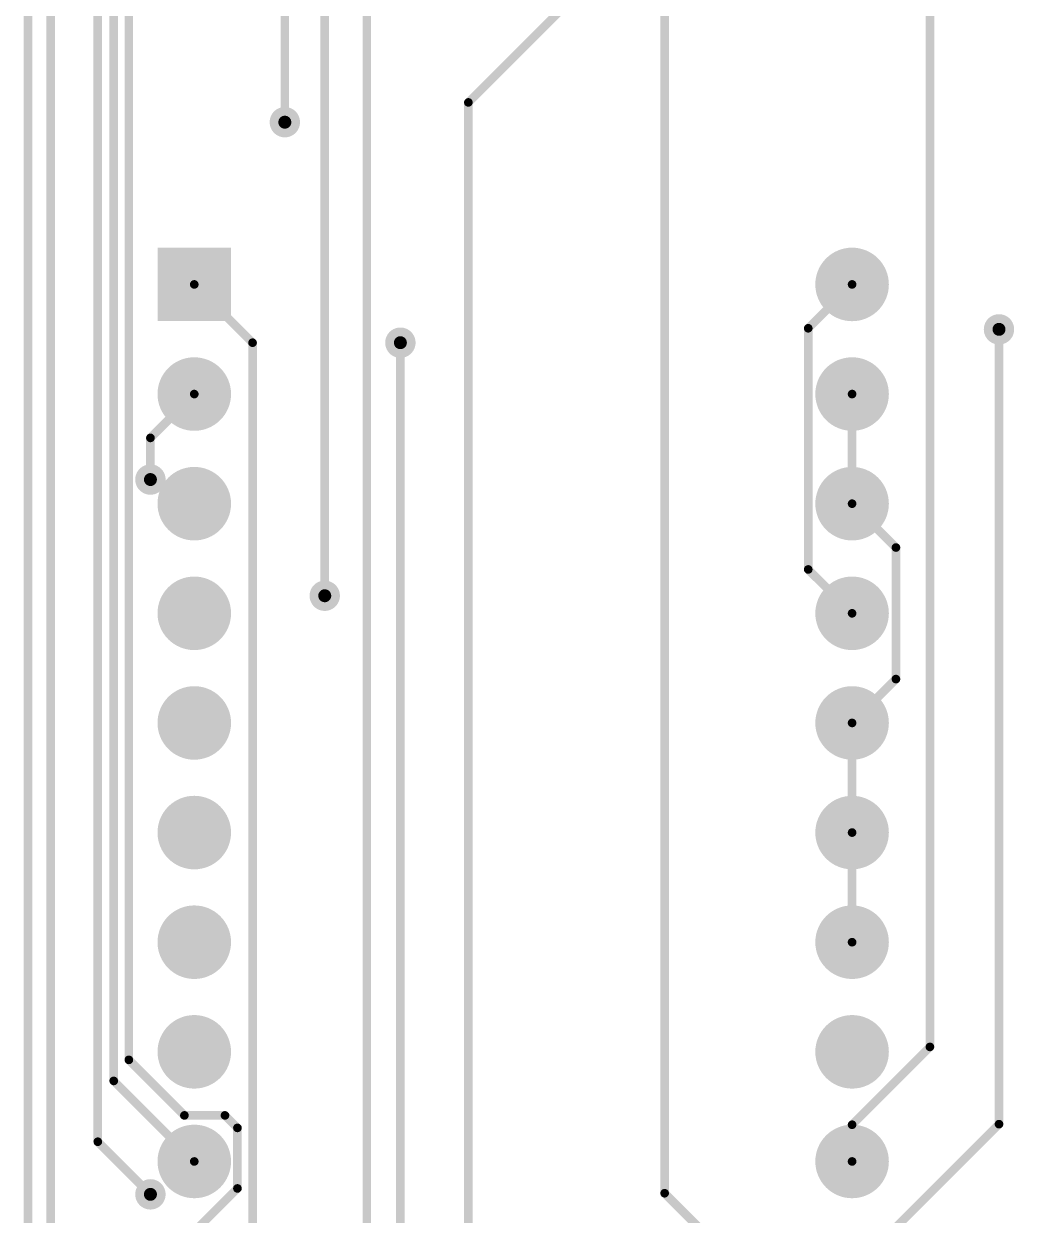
# Model space of a CAD drawing. Header units: millimetres. Extents: x 0 to 677, y 0 to 574.
# Drawn here: x 355.75 to 378.69, y 461.96 to 489.56 of the extents above; entities that cross this region are included whole.
import ezdxf

# ---------------------------------------------------------------- set-up
doc = ezdxf.new("R2010")
doc.units = ezdxf.units.MM
for name, color, linetype in [('MultiLayer', 9, 'Continuous'), ('TopLayer', 1, 'Continuous'), ('TopSolder', 250, 'Continuous')]:
    doc.layers.add(name, color=color, linetype=linetype)
doc.layers.add('PadHoleLayer', color=7, linetype='Continuous', true_color=0xffffff)
doc.layers.add('ViaHoleLayer', color=7, linetype='Continuous', true_color=0xffffff)

msp = doc.modelspace()

# ---------------------------------------------------------------- linework, layer by layer
at = {"layer": 'MultiLayer', "color": 0, "const_width": 0.25}
for points in [[(361.669, 487.282, 1), (361.919, 487.282, 1)], [(378.215, 482.482, 1), (378.465, 482.482, 1)], [(364.346, 482.173, 1), (364.596, 482.173, 1)], [(358.555, 479.002, 1), (358.805, 479.002, 1)], [(362.594, 476.31, 1), (362.844, 476.31, 1)], [(358.555, 462.441, 1), (358.805, 462.441, 1)]]:
    msp.add_lwpolyline(points, format="xyb", close=True, dxfattribs=at)
at = {"layer": 'PadHoleLayer', "const_width": 0.45}
for points in [[(359.471, 483.523, 1), (359.921, 483.523, 1)], [(359.471, 483.523, 1), (359.921, 483.523, 1)], [(374.711, 483.523, 1), (375.161, 483.523, 1)], [(374.711, 483.523, 1), (375.161, 483.523, 1)], [(359.451, 480.983, 1), (359.901, 480.983, 1)], [(359.471, 480.983, 1), (359.921, 480.983, 1)], [(374.711, 480.983, 1), (375.161, 480.983, 1)], [(374.711, 480.983, 1), (375.161, 480.983, 1)], [(359.471, 478.443, 1), (359.921, 478.443, 1)], [(374.711, 478.443, 1), (375.161, 478.443, 1)], [(359.471, 475.903, 1), (359.921, 475.903, 1)], [(374.711, 475.903, 1), (375.161, 475.903, 1)], [(374.711, 475.903, 1), (375.161, 475.903, 1)], [(359.471, 473.363, 1), (359.921, 473.363, 1)], [(374.711, 473.363, 1), (375.161, 473.363, 1)], [(374.711, 473.363, 1), (375.161, 473.363, 1)], [(359.471, 470.823, 1), (359.921, 470.823, 1)], [(374.711, 470.823, 1), (375.161, 470.823, 1)], [(359.471, 468.283, 1), (359.921, 468.283, 1)], [(374.711, 468.283, 1), (375.161, 468.283, 1)], [(359.471, 465.743, 1), (359.921, 465.743, 1)], [(374.711, 465.743, 1), (375.161, 465.743, 1)], [(359.471, 463.203, 1), (359.921, 463.203, 1)], [(359.471, 463.203, 1), (359.921, 463.203, 1)], [(374.711, 463.203, 1), (375.161, 463.203, 1)], [(374.711, 463.203, 1), (375.161, 463.203, 1)]]:
    msp.add_lwpolyline(points, format="xyb", close=True, dxfattribs=at)
at = {"layer": 'TopLayer', "color": 0, "const_width": 0.2}
for points in [[(376.739, 465.857), (376.739, 519.752)], [(357.461, 463.66), (357.461, 506.536)], [(356.369, 458.377), (356.369, 505.697)], [(357.83, 465.069), (357.83, 504.39)], [(355.847, 461.476), (355.847, 501.367)], [(358.18, 465.557), (358.18, 498.67)], [(362.719, 476.31), (362.719, 491.981)], [(370.593, 462.467), (370.593, 490.813)], [(361.794, 487.282), (361.794, 490.635)], [(363.694, 459.581), (363.694, 490.635)], [(366.046, 487.74), (368.23, 489.924)], [(366.046, 437.511), (366.046, 487.74)], [(359.696, 483.523), (361.046, 482.173)], [(373.92, 482.507), (374.936, 483.523)], [(373.92, 476.919), (373.92, 482.507)], [(378.34, 464.067), (378.34, 482.482)], [(361.046, 456.933), (361.046, 482.173)], [(364.471, 456.599), (364.471, 482.173)], [(358.68, 479.967), (359.696, 480.983)], [(374.936, 478.443), (374.936, 480.983)], [(358.68, 479.002), (358.68, 479.967)], [(374.936, 478.443), (375.952, 477.427)], [(375.952, 474.379), (375.952, 477.427)], [(373.92, 476.919), (374.936, 475.903)], [(374.936, 473.363), (375.952, 474.379)], [(374.936, 470.823), (374.936, 473.363)], [(374.936, 468.283), (374.936, 470.823)], [(374.936, 464.054), (376.739, 465.857)], [(358.18, 465.557), (359.467, 464.27)], [(357.83, 465.069), (359.696, 463.203)], [(359.467, 464.27), (360.407, 464.27)], [(360.407, 464.27), (360.696, 463.981)], [(360.696, 462.578), (360.696, 463.981)], [(374.936, 460.663), (378.34, 464.067)], [(374.936, 463.203), (374.936, 464.054)], [(357.461, 463.66), (358.68, 462.441)], [(359.696, 461.578), (360.696, 462.578)], [(370.593, 462.467), (374.936, 458.123)]]:
    msp.add_lwpolyline(points, dxfattribs=at)
at = {"layer": 'TopLayer', "color": 0}
for points, const_width in [([(365.996, 487.74, 1), (366.096, 487.74, 1)], 0.1), ([(365.996, 487.74, 1), (366.096, 487.74, 1)], 0.1), ([(361.669, 487.282, 1), (361.919, 487.282, 1)], 0.25), ([(361.744, 487.282, 1), (361.844, 487.282, 1)], 0.1), ([(374.561, 483.523, 1), (375.311, 483.523, 1)], 0.75), ([(359.646, 483.523, 1), (359.746, 483.523, 1)], 0.1), ([(374.886, 483.523, 1), (374.986, 483.523, 1)], 0.1), ([(373.87, 482.507, 1), (373.97, 482.507, 1)], 0.1), ([(373.87, 482.507, 1), (373.97, 482.507, 1)], 0.1), ([(378.215, 482.482, 1), (378.465, 482.482, 1)], 0.25), ([(378.29, 482.482, 1), (378.39, 482.482, 1)], 0.1), ([(360.996, 482.173, 1), (361.096, 482.173, 1)], 0.1), ([(360.996, 482.173, 1), (361.096, 482.173, 1)], 0.1), ([(364.346, 482.173, 1), (364.596, 482.173, 1)], 0.25), ([(364.421, 482.173, 1), (364.521, 482.173, 1)], 0.1), ([(359.321, 480.983, 1), (360.071, 480.983, 1)], 0.75), ([(374.561, 480.983, 1), (375.311, 480.983, 1)], 0.75), ([(359.646, 480.983, 1), (359.746, 480.983, 1)], 0.1), ([(374.886, 480.983, 1), (374.986, 480.983, 1)], 0.1), ([(358.63, 479.967, 1), (358.73, 479.967, 1)], 0.1), ([(358.63, 479.967, 1), (358.73, 479.967, 1)], 0.1), ([(358.555, 479.002, 1), (358.805, 479.002, 1)], 0.25), ([(359.321, 478.443, 1), (360.071, 478.443, 1)], 0.75), ([(374.561, 478.443, 1), (375.311, 478.443, 1)], 0.75), ([(358.63, 479.002, 1), (358.73, 479.002, 1)], 0.1), ([(374.886, 478.443, 1), (374.986, 478.443, 1)], 0.1), ([(374.886, 478.443, 1), (374.986, 478.443, 1)], 0.1), ([(375.902, 477.427, 1), (376.002, 477.427, 1)], 0.1), ([(375.902, 477.427, 1), (376.002, 477.427, 1)], 0.1), ([(373.87, 476.919, 1), (373.97, 476.919, 1)], 0.1), ([(373.87, 476.919, 1), (373.97, 476.919, 1)], 0.1), ([(359.321, 475.903, 1), (360.071, 475.903, 1)], 0.75), ([(362.594, 476.31, 1), (362.844, 476.31, 1)], 0.25), ([(374.561, 475.903, 1), (375.311, 475.903, 1)], 0.75), ([(362.669, 476.31, 1), (362.769, 476.31, 1)], 0.1), ([(374.886, 475.903, 1), (374.986, 475.903, 1)], 0.1), ([(375.902, 474.379, 1), (376.002, 474.379, 1)], 0.1), ([(375.902, 474.379, 1), (376.002, 474.379, 1)], 0.1), ([(359.321, 473.363, 1), (360.071, 473.363, 1)], 0.75), ([(374.561, 473.363, 1), (375.311, 473.363, 1)], 0.75), ([(374.886, 473.363, 1), (374.986, 473.363, 1)], 0.1), ([(374.886, 473.363, 1), (374.986, 473.363, 1)], 0.1), ([(359.321, 470.823, 1), (360.071, 470.823, 1)], 0.75), ([(374.561, 470.823, 1), (375.311, 470.823, 1)], 0.75), ([(374.886, 470.823, 1), (374.986, 470.823, 1)], 0.1), ([(374.886, 470.823, 1), (374.986, 470.823, 1)], 0.1), ([(359.321, 468.283, 1), (360.071, 468.283, 1)], 0.75), ([(374.561, 468.283, 1), (375.311, 468.283, 1)], 0.75), ([(374.886, 468.283, 1), (374.986, 468.283, 1)], 0.1), ([(359.321, 465.743, 1), (360.071, 465.743, 1)], 0.75), ([(374.561, 465.743, 1), (375.311, 465.743, 1)], 0.75), ([(376.689, 465.857, 1), (376.789, 465.857, 1)], 0.1), ([(376.689, 465.857, 1), (376.789, 465.857, 1)], 0.1), ([(358.13, 465.557, 1), (358.23, 465.557, 1)], 0.1), ([(358.13, 465.557, 1), (358.23, 465.557, 1)], 0.1), ([(357.78, 465.069, 1), (357.88, 465.069, 1)], 0.1), ([(357.78, 465.069, 1), (357.88, 465.069, 1)], 0.1), ([(359.417, 464.27, 1), (359.517, 464.27, 1)], 0.1), ([(359.417, 464.27, 1), (359.517, 464.27, 1)], 0.1), ([(360.357, 464.27, 1), (360.457, 464.27, 1)], 0.1), ([(360.357, 464.27, 1), (360.457, 464.27, 1)], 0.1), ([(360.646, 463.981, 1), (360.746, 463.981, 1)], 0.1), ([(360.646, 463.981, 1), (360.746, 463.981, 1)], 0.1), ([(374.886, 464.054, 1), (374.986, 464.054, 1)], 0.1), ([(374.886, 464.054, 1), (374.986, 464.054, 1)], 0.1), ([(378.29, 464.067, 1), (378.39, 464.067, 1)], 0.1), ([(378.29, 464.067, 1), (378.39, 464.067, 1)], 0.1), ([(357.411, 463.66, 1), (357.511, 463.66, 1)], 0.1), ([(357.411, 463.66, 1), (357.511, 463.66, 1)], 0.1), ([(359.321, 463.203, 1), (360.071, 463.203, 1)], 0.75), ([(374.561, 463.203, 1), (375.311, 463.203, 1)], 0.75), ([(359.646, 463.203, 1), (359.746, 463.203, 1)], 0.1), ([(374.886, 463.203, 1), (374.986, 463.203, 1)], 0.1), ([(358.555, 462.441, 1), (358.805, 462.441, 1)], 0.25), ([(360.646, 462.578, 1), (360.746, 462.578, 1)], 0.1), ([(360.646, 462.578, 1), (360.746, 462.578, 1)], 0.1), ([(358.63, 462.441, 1), (358.73, 462.441, 1)], 0.1), ([(370.543, 462.467, 1), (370.643, 462.467, 1)], 0.1), ([(370.543, 462.467, 1), (370.643, 462.467, 1)], 0.1)]:
    msp.add_lwpolyline(points, format="xyb", close=True, dxfattribs=dict(at, const_width=const_width))
msp.add_solid([(358.946, 482.773), (360.446, 482.773), (358.946, 484.273), (360.446, 484.273)], dxfattribs=at)
at = {"layer": 'TopSolder', "color": 0}
for points, const_width in [([(361.618, 487.282, 1), (361.97, 487.282, 1)], 0.352), ([(374.51, 483.523, 1), (375.362, 483.523, 1)], 0.852), ([(378.164, 482.482, 1), (378.515, 482.482, 1)], 0.352), ([(364.295, 482.173, 1), (364.647, 482.173, 1)], 0.352), ([(359.27, 480.983, 1), (360.122, 480.983, 1)], 0.852), ([(374.51, 480.983, 1), (375.362, 480.983, 1)], 0.852), ([(358.504, 479.002, 1), (358.856, 479.002, 1)], 0.352), ([(359.27, 478.443, 1), (360.122, 478.443, 1)], 0.852), ([(374.51, 478.443, 1), (375.362, 478.443, 1)], 0.852), ([(359.27, 475.903, 1), (360.122, 475.903, 1)], 0.852), ([(374.51, 475.903, 1), (375.362, 475.903, 1)], 0.852), ([(362.543, 476.31, 1), (362.894, 476.31, 1)], 0.352), ([(359.27, 473.363, 1), (360.122, 473.363, 1)], 0.852), ([(374.51, 473.363, 1), (375.362, 473.363, 1)], 0.852), ([(359.27, 470.823, 1), (360.122, 470.823, 1)], 0.852), ([(374.51, 470.823, 1), (375.362, 470.823, 1)], 0.852), ([(359.27, 468.283, 1), (360.122, 468.283, 1)], 0.852), ([(374.51, 468.283, 1), (375.362, 468.283, 1)], 0.852), ([(359.27, 465.743, 1), (360.122, 465.743, 1)], 0.852), ([(374.51, 465.743, 1), (375.362, 465.743, 1)], 0.852), ([(359.27, 463.203, 1), (360.122, 463.203, 1)], 0.852), ([(374.51, 463.203, 1), (375.362, 463.203, 1)], 0.852), ([(358.504, 462.441, 1), (358.856, 462.441, 1)], 0.352)]:
    msp.add_lwpolyline(points, format="xyb", close=True, dxfattribs=dict(at, const_width=const_width))
msp.add_solid([(358.844, 482.672), (360.548, 482.672), (358.844, 484.375), (360.548, 484.375)], dxfattribs=at)
at = {"layer": 'ViaHoleLayer', "const_width": 0.15}
for points in [[(361.719, 487.282, 1), (361.869, 487.282, 1)], [(361.719, 487.282, 1), (361.869, 487.282, 1)], [(378.265, 482.482, 1), (378.415, 482.482, 1)], [(378.265, 482.482, 1), (378.415, 482.482, 1)], [(364.396, 482.173, 1), (364.546, 482.173, 1)], [(364.396, 482.173, 1), (364.546, 482.173, 1)], [(358.605, 479.002, 1), (358.755, 479.002, 1)], [(358.605, 479.002, 1), (358.755, 479.002, 1)], [(362.644, 476.31, 1), (362.794, 476.31, 1)], [(358.605, 462.441, 1), (358.755, 462.441, 1)], [(358.605, 462.441, 1), (358.755, 462.441, 1)]]:
    msp.add_lwpolyline(points, format="xyb", close=True, dxfattribs=at)

doc.saveas('drawing.dxf')
